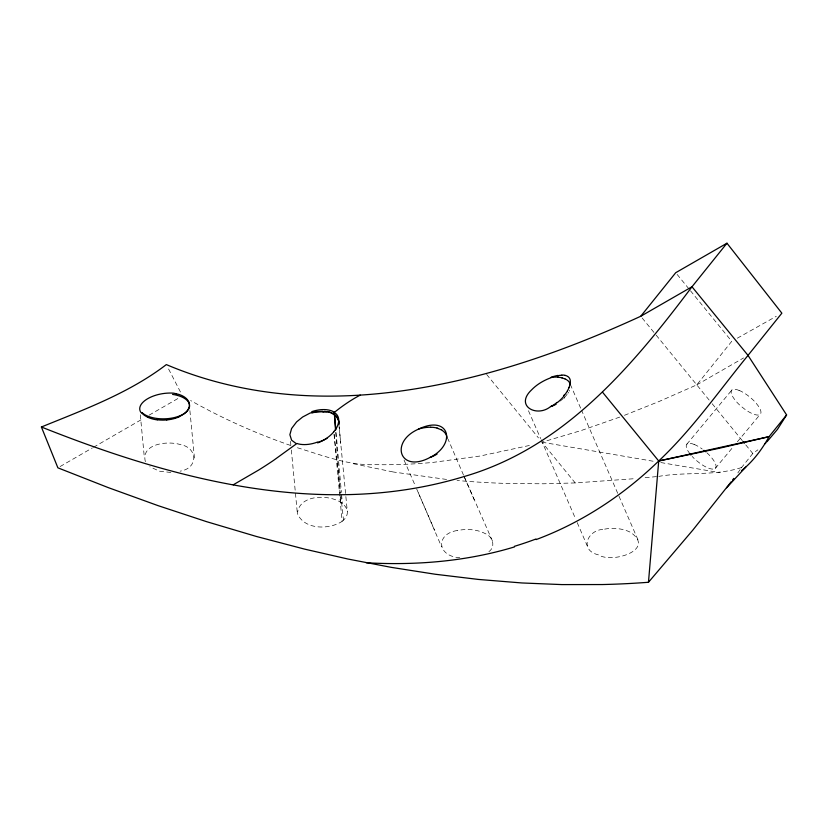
<?xml version="1.0" encoding="UTF-8"?>
<svg xmlns="http://www.w3.org/2000/svg" width="828" height="828" viewBox="0 0 828 828"><rect width="100%" height="100%" fill="white"/><g stroke="black" fill="none" stroke-linecap="round" stroke-linejoin="round"><path stroke-width="0.62" stroke-dasharray="4.14 3.1" d="M145.366 461.693C140.708 443.642 167.649 440.641 180.214 444.543C198.109 447.586 198.441 468.369 180.131 471.163M569.592 390.288L569.271 391.064M741.246 467.944L752.797 453.496L757.868 449.852M740.118 469.59L739.269 470.832M738.99 471.236L737.851 472.891M624.447 415.314L659.212 401.435L696.772 384.875L731.745 341.322L690.428 290.711M686.805 444.232L731.942 389.957M715.32 468.358L733.287 446.747M737.365 441.831L760.228 414.321M564.81 397.575L564.127 398.278M488.913 551.655C496.138 546.615 492.515 536.109 485.032 533.511A26.248 15.152 0 0 0 457.232 530.655M342.099 521.329L343.516 520.139A6.22 3.591 0 0 0 343.806 519.88L345.297 518.193A25.927 14.966 0 0 0 344.365 505.39L342.771 503.817A6.138 3.54 0 0 0 342.378 503.507L340.691 502.317A8.766 5.061 0 0 0 340.132 501.944C327.308 494.223 298.804 494.792 297.438 513.681C304.269 529.672 328.468 529.868 341.591 521.712A8.715 5.03 0 0 0 342.109 521.329L339.656 494.916M60.113 466.547L92.374 447.917M93.492 447.275L143.554 418.368M149.123 415.149L180.276 397.161M696.772 384.875L743.554 357.955M737.313 338.197L776.291 316.306M619.737 417.095L581.691 430.374L541.957 442.204L575.212 482.931L635.697 478.605M741.526 467.53C714.906 476.286 686.236 471.567 658.819 476.369M529.361 445.485L480.064 456.031L432.506 462.459A362.685 205.748 -18.1 0 1 375.508 464.663C348.164 465.74 322.423 455.286 296.672 447.534M457.139 530.531C435.487 533.874 436.729 556.281 459.757 557.741M602.712 529.392C587.176 530.51 579.134 550.403 598.499 554.884C611.913 563.785 656.231 549.947 630.574 532.373A26.248 15.152 0 0 0 602.805 529.527M656.469 476.607L643.604 477.859M575.212 482.931L543.406 483.79L511.538 483.562A489.027 282.338 0 0 1 462.272 480.923L457.035 480.457M170.837 472.467L159.421 471.173L149.837 466.775M446.582 479.443L393.435 472.012M541.957 442.204L653.406 461.279M660.837 462.552L720.277 472.726M393.01 471.939L353.473 463.742M290.597 445.464C256.028 433.489 222.494 418.482 190.606 400.524M677.118 274.41L689.724 289.852M642.145 317.973L654.751 333.405M656.149 335.123L709.379 400.317M712.183 403.743L742.292 440.631M745.79 444.915L752.797 453.496M486.636 374.432L538.459 437.909M180.452 391.996L167.339 366.566M492.401 540.901L463.835 475.883M404.054 460.089L415.594 486.481M528.471 410.74L540.653 438.581M637.953 539.773L581.815 410.864M541.17 439.751L575.708 519.135M418.347 492.795L441.624 546.884M416.629 488.851L434.814 530.665M570.326 384.409L581.318 409.715M463.514 475.117L448.02 439.078M464.022 476.286L474.258 499.833M577.199 522.603L587.187 545.745M334.119 434.307L340.546 492.981M340.784 495.154L343.516 520.139M194.456 458.029L189.829 409.932M140.315 414.787L144.341 457.449M290.483 441.334L290.866 445.122M291.352 449.997L297.273 512.573M338.911 424.505L347.336 511.735M339.19 427.165L340.712 443.415M334.046 434.389L339.552 493.819M336.096 432.64L341.395 492.443M341.591 494.658L342.378 503.517M335.702 432.371L340.07 493.571M340.298 496.852L340.691 502.317M568.515 392.275A25.326 13.703 -26.4 0 1 567.946 393.269M567.087 394.283A25.223 13.983 -25.1 0 1 564.417 397.481M563.34 398.423A24.571 14.345 -23.1 0 1 559.573 401.466M694.164 444.419A18.733 6.345 39.7 0 1 702.196 449.004M706.843 452.75A17.564 5.951 39.7 0 1 710.973 456.921L713.218 459.778A19.986 6.769 39.7 0 1 715.547 463.97L715.671 464.301A16.632 5.641 39.7 0 1 715.868 464.932A18.733 6.345 39.7 0 1 699.743 463.173L696.006 460.171A17.419 5.899 39.7 0 1 692.167 456.456M694.237 444.491A18.495 6.272 39.7 0 0 687.975 443.435L687.654 443.601A19.272 6.531 39.7 0 0 686.898 444.129A18.951 6.427 39.7 0 0 686.433 447.544A16.746 5.672 39.7 0 0 686.629 448.186L686.764 448.528A19.841 6.727 39.7 0 0 688.875 452.367M739.073 390.381A18.733 6.345 39.7 0 1 748.264 395.836L751.151 398.196A17.564 5.951 39.7 0 1 755.871 402.874L758.117 405.741A19.986 6.769 39.7 0 1 760.446 409.922L760.58 410.264A16.632 5.641 39.7 0 1 760.766 410.885A18.733 6.345 39.7 0 1 744.641 409.125L740.905 406.134A17.419 5.899 39.7 0 1 737.065 402.418L734.063 398.734A19.841 6.727 39.7 0 1 731.673 394.49L731.538 394.149A16.746 5.672 39.7 0 1 731.331 393.497A18.951 6.427 39.7 0 1 731.817 390.102M739.135 390.454A18.495 6.272 39.7 0 0 732.883 389.398L732.563 389.564A19.272 6.531 39.7 0 0 731.797 390.091"/><path stroke-width="1.24" d="M648.469 582.26L658.715 460.989C692.405 429.235 718.89 391.106 748.015 355.388L781.86 313.17L726.963 243.215L675.72 272.702L640.748 316.255C563.713 351.672 482.589 380.104 398.247 391.375A366.09 207.673 -18.1 0 1 360.232 395.111A362.56 205.675 -18.1 0 1 321.067 396.074C268.137 395.329 215.135 385.341 166.345 364.589C129.085 393.083 84.415 409.456 41.4 427L57.888 467.83L108.251 487.609L158.086 505.649L206.472 521.63L256.421 536.472L304.476 549.088L347.926 559.024L391.126 567.335L435.259 574.249L478.429 579.434L521.95 582.964L561.86 584.589L602.277 584.547A499.833 288.579 0 0 0 648.469 582.27L692.85 530.075L731.186 481.803M570.192 383.592L570.13 383.933A22.604 10.453 -41.4 0 1 569.56 386.107M568.919 387.556L569.333 386.572A22.936 10.64 -41.2 0 0 569.509 386.127M726.963 243.215L691.991 286.767L748.015 355.388L786.6 414.931L777.492 429.328L767.028 441.707M732.49 480.105L733.784 478.398M564.437 394.739L563.733 395.598M186.973 411.112L187.118 410.936A25.513 14.045 -4.3 0 0 187.532 410.357M786.6 414.931L769.046 436.656C761.998 449.49 753.004 461.455 741.557 470.687M333.622 431.781C338.569 426.886 341.778 416.619 334.212 412.499C342.347 405.948 350.979 399.976 360.232 395.101M726.622 487.775L745.831 467.013M41.4 427C173.776 479.764 322.754 519.322 463.535 476.711C563.796 447.896 631.909 366.711 691.991 286.767L640.748 316.255M764.855 443.839L765.952 442.783M550.63 406.548C536.823 417.902 514.457 405.906 531.597 389.874C536.948 384.347 543.768 380.362 550.972 377.734M430.001 457.47C456.818 444.315 449.842 414.083 418.45 429.152C389.264 441.986 399.769 473.668 430.001 457.47A24.002 14.976 -17.6 0 0 434.007 455.752A24.064 15.339 -17.1 0 0 437.06 454.086M233.227 484.825L258.512 470.138A388.86 235.359 -57.5 0 0 273.613 460.347L296.476 443.798L291.601 440.175L289.872 434.71L291.601 428.5L296.6 421.897L302.665 416.991L310.169 413.037L315.975 411.609L322.816 411.319M179.397 416.67L177.813 417.353M536.099 539.597C582.001 522.53 623.619 494.989 658.715 460.989L769.046 436.656L719.014 448.331L658.715 460.989L602.68 392.368M175.029 418.326L175.826 418.078A24.664 13.9 -2.9 0 0 177.834 417.384M514.519 546.904C466.609 561.436 416.008 565.565 366.173 562.761M557.596 375.881L558.424 375.736M170.444 419.423L170.878 419.341A24.592 13.765 -3.1 0 0 175.05 418.357M170.496 419.413L170.547 419.403A24.623 13.683 -3.2 0 1 167.101 419.91M426.679 427.414L426.068 427.486A24.147 14.397 -17.5 0 0 421.069 428.366M166.749 419.91L166.801 419.899A24.757 13.662 -3.2 0 1 162.464 420.117L162.164 420.086A24.726 13.548 -3.2 0 1 158.666 419.92L157.341 419.744M561.26 375.405L561.777 375.374M430.612 427.248L430.477 427.248A24.219 14.324 -17.4 0 0 426.689 427.383M557.824 377.289L558.683 377.33A24.416 12.151 -19.4 0 1 561.57 377.703L562.098 377.806M326.139 411.671L327.008 411.826M437.049 428.076L438.033 428.366M148.512 417.478L147.788 417.157M440.879 429.515L441.189 429.68A25.15 15.101 -19 0 1 442.276 430.353M333.187 414.062L334.46 414.88L335.547 430.177M334.212 412.499L334.584 414.973L335.661 415.863M703.945 450.339L705.663 451.736M141.588 412.686L142.333 413.524A25.337 13.507 -2.6 0 0 147.622 417.157M690.935 455.058L689.445 453.164M742.995 441.49L744.393 443.208M188.743 401.88L188.505 401.373A25.244 13.797 -5.7 0 0 186.724 398.93A25.037 13.693 -5.7 0 0 181.125 395.235L179.717 394.697A24.695 13.341 -5.3 0 0 176.178 393.776M334.522 414.931L335.795 429.318M535.964 539.007A339.159 292.926 -47.3 0 1 514.426 546.325M141.195 412.81A25.15 12.358 -8.8 0 1 147.167 399.013A25.15 12.358 -8.8 0 1 173.414 393.145A24.695 13.186 -5 0 1 176.064 393.714M172.566 394.407A25.182 12.441 -1.9 0 1 183.423 414.072A25.182 12.441 -1.9 0 1 141.981 412.582M188.794 401.994A25.73 14.066 -5.7 0 1 189.312 406.103M189.126 406.931A25.73 14.107 -4.9 0 1 187.997 409.57M186.652 411.402A25.42 14.035 -4 0 1 183.982 413.865M183.609 414.072A25.171 14.014 -3.5 0 1 179.262 416.577M157.268 419.879A24.892 13.538 -3.1 0 1 148.46 417.581M317.362 442.121A23.867 13.931 -19.8 0 1 296.828 443.466M327.039 438.312A26.279 15.98 -14.7 0 1 317.497 442.411M333.787 431.823A27.603 17.46 -22.3 0 1 317.662 442.908M311.742 411.661A24.861 14.842 -21.8 0 1 334.491 412.292M312.032 412.872A24.136 13.652 -12.9 0 1 324.027 411.93M322.63 411.692A23.971 13.765 -13.2 0 1 325.89 412.002M327.308 411.475A23.681 14.086 -14.2 0 1 333.467 413.876M335.516 415.946A26.268 15.463 -14.6 0 1 338.859 424.298M418.44 429.132A24.074 14.438 -17.5 0 1 420.986 428.386M430.622 427.227A24.281 14.293 -17.3 0 1 434.493 427.538L434.793 427.6A24.664 14.469 -17.1 0 1 437.091 428.035M437.877 428.511A25.099 14.749 -17.3 0 1 440.734 429.628M442.318 430.498A25.337 15.256 -19.3 0 1 446.22 434.835L446.52 435.549A25.544 15.494 -21.2 0 1 447.068 438.54M551.044 377.506A23.857 12.203 -20 0 1 557.968 377.102M551.158 377.247A28.4 11.54 -31 0 1 557.927 375.426M561.901 377.982A24.84 12.441 -19.7 0 1 564.913 378.882M565.12 378.965A25.14 12.948 -21.6 0 1 567.118 380.062M567.718 380.518A25.275 13.31 -24.2 0 1 569.478 382.557A25.233 13.362 -26.2 0 1 569.819 383.219M569.84 383.25A25.295 13.393 -27 0 1 570.275 384.596M556.199 404.199A23.898 14.376 -22.2 0 1 552.649 405.886M552.618 405.823A23.764 14.014 -22.3 0 1 550.641 406.589A29.021 17.171 -38.1 0 0 552.545 405.492M338.776 424.267A26.351 15.887 -15.4 0 0 334.729 414.869A23.857 13.952 -14.2 0 0 324.41 411.33M557.089 402.377A29.011 16.891 -37.9 0 1 552.597 405.606M564.272 395.753A28.069 15.804 -37.8 0 1 557.327 402.605M567.522 390.785A25.771 13.113 -38.9 0 1 564.748 394.79M569.095 387.576A23.96 11.53 -40.1 0 1 567.449 390.744M570.181 383.467A22.304 10.205 -41.9 0 0 570.275 380.518L570.264 380.29A22.646 10.412 -41.4 0 0 569.767 378.779A22.998 10.609 -40.8 0 0 569.416 378.137A23.971 11.074 -40 0 0 567.687 376.429M565.12 375.415A25.916 11.82 -36.9 0 1 567.108 376.078M562.046 375.043A27.252 12.12 -34.8 0 1 565.027 375.301M558.538 375.57A28.266 11.84 -32 0 1 561.384 375.26"/></g></svg>
